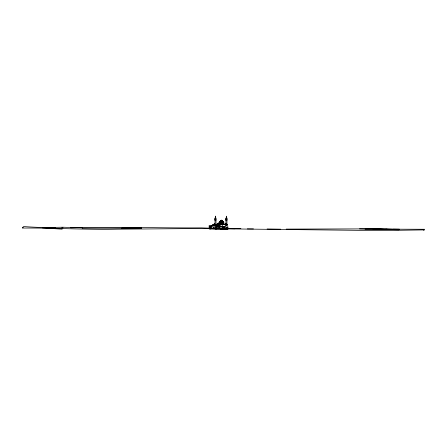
<?xml version="1.0" encoding="UTF-8"?>
<svg xmlns="http://www.w3.org/2000/svg" width="447" height="447" viewBox="0 0 447 447"><rect width="100%" height="100%" fill="white"/><g stroke="black" fill="none" stroke-linecap="round" stroke-linejoin="round"><path stroke-width="0.67" d="M212.8 225.5L213.672 224.422A2.989 2.431 90 0 1 214.392 224.182A2.989 2.973 -90 0 1 215.275 224.422C219.293 226.288 209.492 226.288 213.51 224.422A2.989 2.95 -90 0 1 214.392 224.182A2.989 2.95 -90 0 1 215.27 224.422L216.499 225.59M216.119 225.5L216.694 225.5M214.18 225.59L214.303 224.422A2.989 0.296 -90 0 1 214.392 224.182L214.376 223.897M218.052 224.925L218.186 224.187A1.117 1.112 -90 0 1 218.728 224.31L219.326 224.925L216.136 224.925A0.821 0.637 -90 0 0 215.722 224.679L215.739 224.685A0.821 0.749 -90 0 1 216.27 224.919A1.045 0.849 -90 0 1 216.309 225.048A1.045 0.805 -90 0 0 216.192 224.914L216.734 224.305A1.117 1.101 -90 0 1 217.292 224.182L217.315 224.187A1.117 1.101 -90 0 1 217.851 224.31C218.443 224.763 218.158 223.796 218.359 224.925M226.087 224.925L226.216 223.925M221.248 222.159L221.5 220.924A2.553 2.542 -90 0 1 223.763 222.159L219.175 222.159L219.047 223.142L219.198 222.159A2.553 2.542 -90 0 1 221.477 220.924L221.567 221.047M221.131 222.159L220.796 222.159A2.553 0.9 -90 0 1 221.796 221.047M217.326 224.925C217.549 223.779 216.773 225.495 217.303 224.187A1.117 1.017 -90 0 1 217.806 224.31L217.84 224.305A1.117 0.71 -90 0 1 218.17 224.182L218.181 224.187A1.117 1.017 -90 0 1 218.684 224.31L219.315 224.925M219.684 222.159L219.572 223.142L219.611 222.382M220.019 222.159L219.449 222.159M216.393 225.5L216.583 225.5M217.75 223.925L217.488 224.925M225.053 224.925L227.355 224.925L226.763 224.305A1.117 1.112 -90 0 0 226.199 224.182L226.294 224.606L225.886 224.305A1.117 1.045 -90 0 0 225.327 224.182C224.852 224.584 226.668 224.198 225.841 224.305A1.117 0.905 -90 0 0 225.327 224.182L225.344 224.187A1.117 1.112 -90 0 1 225.886 224.31A1.117 0.71 -90 0 1 226.556 224.31L226.88 224.925M218.013 224.606L218.17 224.187A1.117 0.866 -90 0 1 218.605 224.31L219.114 224.925L218.527 224.305A1.117 0.71 -90 0 0 218.17 224.182A1.117 1.101 -90 0 0 217.611 224.31L217.058 224.925L217.644 224.305A1.117 1.045 -90 0 1 218.17 224.182L218.203 224.198A1.117 0.648 90 0 1 218.494 224.31L218.846 224.925M226.048 224.606L226.21 224.187A1.117 1.045 -90 0 1 226.724 224.31L227.35 224.925M215.677 224.807L215.705 224.69A0.838 0.782 -90 0 1 216.287 224.919A1.045 1.039 -90 0 1 216.437 225.048M212.928 225.433L209.162 225.506L209.162 228.853L212.342 228.853M216.488 225.333L215.225 224.422A2.989 2.794 -90 0 0 214.392 224.182A2.989 2.313 -90 0 0 213.705 224.422L212.906 225.5M213.638 225.59L214.079 224.422A2.989 1.056 -90 0 1 214.392 224.182A2.989 2.721 90 0 1 215.203 224.422L216.124 225.59M217.756 224.925L217.968 224.305A1.117 0.458 -90 0 1 218.399 224.31L218.678 224.606L218.253 224.305A1.117 1.017 -90 0 0 217.739 224.182L217.773 224.198A1.117 0.391 -90 0 1 217.935 224.31L218.075 224.606L217.935 224.305A1.117 0.458 90 0 1 218.359 224.31L218.622 224.606L218.265 224.305A1.117 1.101 -90 0 0 217.739 224.182L217.795 224.221A1.117 0.391 -90 0 0 217.538 224.31L217.27 224.925M225.791 224.925L226.003 224.305A1.117 0.391 -90 0 1 226.4 224.31L226.679 224.925M225.785 223.925L225.523 224.925M212.392 225.59L212.202 225.366L212.526 225.5M212.794 225.322L212.917 225.383M218.063 224.606L217.728 224.305A1.117 0.866 -90 0 0 217.292 224.182L217.141 224.606L217.382 224.305A1.117 0.71 -90 0 1 217.739 224.182L217.773 224.221A1.117 0.458 90 0 0 217.505 224.31L217.236 224.606M225.299 224.925L225.439 224.305A1.117 0.648 -90 0 1 225.769 224.182L225.864 224.606L225.651 224.305A1.117 0.71 -90 0 0 225.327 224.182A1.117 1.101 -90 0 0 224.768 224.31L224.567 224.439M226.389 224.925L226.221 224.187A1.117 0.866 -90 0 0 225.763 224.31C225.221 224.601 226.83 224.483 225.679 224.305A1.117 1.045 -90 0 1 226.199 224.182A1.117 0.905 -90 0 1 226.657 224.31L227.143 224.925L226.635 224.305M212.196 225.5L213.56 224.422A2.989 2.721 -90 0 1 214.392 224.182A2.989 2.431 -90 0 1 215.113 224.422L215.84 225.064L215.711 224.5M214.186 224.64L214.247 224.422A2.989 0.486 90 0 1 214.392 224.182A2.989 2.313 90 0 1 215.08 224.422L215.767 225.064M213.621 227.255L213.577 227.674A1.179 0.38 -90 0 0 213.403 227.875L213.37 227.936M217.739 224.182A1.117 1.045 -90 0 0 217.214 224.31L216.884 224.925L217.281 224.305A1.117 0.905 -90 0 1 217.739 224.182A1.117 1.101 -90 0 0 217.181 224.31L216.583 224.925L217.097 224.305A1.117 0.391 -90 0 1 217.292 224.182A1.117 0.71 -90 0 1 217.65 224.31L217.734 224.305A1.117 0.905 -90 0 1 218.17 224.182L218.203 224.221M217.695 224.26L217.717 224.198A1.117 0.866 -90 0 1 218.175 224.31L218.65 224.925M225.724 224.26L225.769 224.187A1.117 1.112 -90 0 1 226.327 224.31L226.713 224.606L226.327 224.305A1.117 1.045 -90 0 0 225.769 224.182A1.117 1.101 -90 0 0 225.215 224.31L224.83 224.606L225.254 224.305A1.117 1.045 -90 0 1 225.769 224.182A1.117 0.905 -90 0 1 226.227 224.31L226.54 224.606M226.154 224.26L226.232 224.221A1.117 1.101 -90 0 0 225.646 224.31L225.26 224.606L225.349 224.198A1.117 1.045 -90 0 0 224.802 224.31L224.891 224.305A1.117 0.866 -90 0 1 225.327 224.182A1.117 0.458 -90 0 1 225.556 224.31L225.718 224.606M213.146 225.59L213.873 224.422A2.989 1.743 -90 0 1 214.392 224.182A2.989 1.894 -90 0 1 214.957 224.422L215.745 225.59M216.616 224.925L216.968 224.305A1.117 0.71 -90 0 1 217.292 224.182L217.404 224.366M225.389 224.366L225.925 224.606L225.534 224.366A1.117 0.391 -90 0 0 225.159 224.31L224.886 224.606L225.333 224.305A1.117 0.866 -90 0 1 225.769 224.182A1.117 0.71 -90 0 1 226.126 224.31L226.372 224.606M225.143 224.925L225.539 224.305M216.795 224.925L217.063 224.305A1.117 0.458 90 0 1 217.292 224.182A1.117 0.648 90 0 1 217.622 224.31C218.192 224.55 217.074 224.595 217.315 224.198A1.117 0.391 -90 0 1 217.493 224.31L217.683 224.606M217.778 224.606C217.756 223.964 218.454 224.919 217.823 224.305M225.808 224.606L225.97 224.305L226.21 224.606M212.37 225.344L212.096 225.478L212.515 225.478M217.225 224.925L217.711 224.305M212.252 225.383L212.185 225.4M218.337 224.606L218.097 224.305A1.117 0.71 -90 0 0 217.739 224.182L217.583 224.606L218.181 224.606M212.448 225.59L213.582 224.422A2.989 2.794 90 0 1 214.392 224.182A2.989 1.743 90 0 1 214.912 224.422L215.141 224.64M213.565 227.696L213.577 227.674A1.179 0.52 -90 0 0 213.314 227.875L213.197 227.97M217.08 224.925L217.655 224.305L217.438 224.606M216.147 224.925L216.834 224.305A1.117 0.905 -90 0 1 217.292 224.182A1.117 1.045 -90 0 0 216.767 224.31L216.208 224.925L216.935 224.305M213.264 225.064L213.465 224.768M212.386 225.383L213.515 224.422A2.989 2.973 -90 0 1 214.392 224.182A2.989 1.229 -90 0 1 214.756 224.422L215.27 225.59M213.862 224.64L214.024 224.422A2.989 1.229 90 0 1 214.392 224.182A2.989 1.056 90 0 1 214.705 224.422L214.845 224.64M217.465 224.366L217.806 224.366M225.037 224.606L225.31 224.305M216.968 224.606L217.303 224.305M224.997 224.305L224.774 224.606L224.97 224.305A1.117 0.648 -90 0 1 225.327 224.182L225.349 224.198M225.338 224.606L225.595 224.366A1.117 0.391 -90 0 1 225.97 224.31M225.813 224.366L226.059 224.606M213.577 224.64L213.828 224.422A2.989 1.894 90 0 1 214.392 224.182A2.989 0.486 -90 0 1 214.538 224.422L214.739 225.59M216.778 224.366L216.393 224.925L216.75 224.366M217.13 224.366L216.65 224.925L217.208 224.305M222.355 224.36L222.26 223.807A1.911 0.307 -90 0 0 222.07 223.433L221.88 224.059A2.252 0.285 -90 0 0 221.841 224.528M43.052 227.545L62.837 227.216L82.622 227.869M122.059 228.199L141.71 227.869L121.925 228.199M286.197 229.093L379.537 228.853L399.322 229.182M365.076 229.093L379.537 228.853M215.527 216.588L215.527 216.18M226.45 216.588L226.405 216.18L226.484 216.588M215.918 218.058L215.052 218.058L214.996 224.495M214.873 219.695L216.097 219.695M225.83 219.695L227.059 219.695M215.052 220.349L215.918 220.349L215.84 218.058L215.761 220.349M222.74 222.382L222.433 222.159A2.553 1.056 -90 0 0 221.477 220.924L221.444 220.226M218.644 223.142L224.299 223.142M218.075 224.243L218.259 223.925L218.153 224.243M225.417 224.243L225.31 223.925M215.661 224.5L215.683 224.707A0.838 0.531 -90 0 1 216.102 224.919A1.045 0.659 -90 0 1 216.18 225.048A1.045 0.609 -90 0 0 216.074 224.914A0.838 0.486 -90 0 0 215.689 224.679A0.838 0.296 -90 0 1 215.935 224.919A1.045 0.43 -90 0 1 216.018 225.048L215.761 224.768M216.912 225.187L218.846 225.187M225.908 225.187L226.88 225.187M220.891 225.802L218.421 225.802L218.421 228.898M212.09 226.014L215.61 226.014M216.236 226.014L216.683 226.014M212.174 226.216L210.062 226.216L210.062 228.864M218.186 226.277L215.761 226.277L215.761 228.875M221.896 226.456L223.589 226.456M218.421 226.629L216.611 226.629L216.611 228.898M23.261 227.216L23.535 226.562A598.086 598.075 -87.6 0 0 55.596 227.825M213.459 227.696L213.845 227.696M212.599 227.97L214.711 227.97M210.666 228.043L211.325 228.043L211.325 228.858M82.22 228.199L141.576 228.199M212.99 228.434L214.314 228.434M227.942 228.529L240.905 228.529M213.051 228.629L214.314 228.78M212.694 228.819L227.707 228.791M212.47 228.892L226.121 228.853L226.121 228.037L225.461 228.037L225.461 228.853M215.923 228.953L221.846 228.942M221.969 229.02L226.35 228.942M220.572 229.037L223.232 229.037M223.623 229.032L227.942 229.121M226.137 229.127L227.948 229.127L227.948 226.858M373.172 229.182L379.274 229.182L359.489 228.853M385.767 229.182L387.124 229.182M393.315 229.182L424.65 229.272L423.829 230.49L423.605 229.926L378.514 230.563L220.22 228.786M267.094 228.953L280.738 229.182M216.119 228.786L200.435 228.529L117.187 229.182C85.561 229.875 53.975 227.741 22.35 228.065L22.59 227.545A1901.801 10.247 90 0 1 22.858 227.216A1901.806 10.247 -90 0 0 22.993 227.545M121.657 228.199L141.442 228.529M379.402 228.853L399.193 229.507M379.145 229.182L398.931 229.836M42.376 227.869L62.167 229.182M214.113 227.97L214.029 227.925A1.179 0.52 -90 0 0 213.744 227.702L213.739 227.696A1.179 0.38 -90 0 1 213.901 227.875L213.945 227.942M226.758 224.305L227.288 224.925L226.713 224.305M218.723 224.305L219.259 224.925L218.684 224.305M218.175 224.305L218.561 224.606M226.433 224.366L226.657 224.606L226.204 224.305M226.042 224.366L226.26 224.606L226.098 224.305M218.013 224.366L218.225 224.606L218.063 224.305A1.117 0.648 90 0 0 217.739 224.182M218.253 224.366L218.404 224.366M226.528 224.305L226.752 224.606M215.247 224.768L215.432 225.064M216.136 225.232L216.337 225.59M214.521 224.64L214.482 224.422A2.989 0.296 90 0 0 214.392 224.182M223.64 222.159L223.779 223.142L223.64 222.159A2.553 2.391 -90 0 0 221.477 220.924A2.553 1.056 -90 0 0 221.109 221.047M222.327 224.204L222.394 226.411M222.941 222.159L223.036 223.142L222.947 222.159A2.553 1.62 -90 0 0 221.477 220.924A2.553 1.62 -90 0 0 220.399 221.477M221.857 222.159L221.885 223.142L221.852 222.159A2.553 0.413 -90 0 0 221.366 221.047M227.406 226.635L227.406 229.043M226.931 220.349L226.931 225.187M226.797 218.058L226.797 220.349M226.718 218.058L226.718 220.349M226.663 227.97L226.663 228.853M226.623 218.058L226.623 220.349M226.517 218.058L226.517 220.349M226.372 218.058L226.4 220.349M226.266 218.058L226.288 220.349M226.165 218.058L226.188 220.349M226.087 218.058L226.109 220.349M225.953 220.349L225.953 224.377M225.97 228.853L225.97 226.383L224.003 226.383L224.003 228.853M225.752 228.037L225.752 228.853M224.55 226.383L224.55 228.853M224.115 228.875L224.115 227.02L222.388 227.02L222.388 228.875M223.243 227.02L223.243 228.875M222.455 226.456L222.455 228.875M222.053 228.875L222.053 226.277L219.628 226.277L219.628 228.875M221.511 220.226L221.511 220.947M220.835 226.277L220.835 228.875M219.103 225.802L219.103 228.898M218.186 223.925L218.186 224.243M217.309 223.925L217.281 224.243M217.113 226.629L217.113 228.898M216.963 226.277L216.963 228.875M216.812 227.97L216.812 228.853M216.057 228.853L216.057 228.037L214.962 228.037L214.962 228.853M215.974 220.349L215.974 225.053A1.045 0.369 -90 0 0 215.935 224.914M215.666 218.058L215.666 220.349M215.694 228.037L215.694 228.853M215.555 218.058L215.555 220.349M215.622 228.037L215.622 228.853M215.482 216.18L215.493 216.588M215.443 218.058L215.443 220.349M215.404 228.037L215.404 228.853M215.331 218.058L215.331 220.349M215.208 218.058L215.23 220.349M215.258 228.037L215.258 228.853M215.085 218.058L215.13 220.349M211.856 228.512L211.772 228.115L211.604 228.512M211.71 226.014L211.71 228.853M210.956 228.043L210.956 228.858M210.649 226.216L210.666 228.858M210.554 228.858L210.554 228.043L209.894 228.043L209.894 228.858M210.246 228.043L210.246 228.858M210.191 228.043L210.191 228.858M209.788 226.601L209.788 228.858M209.375 226.467L209.375 228.853M70.609 227.825A598.086 598.075 -87.6 0 0 82.891 227.545C122.461 226.892 162.026 228.121 201.603 227.869A1195.552 1195.535 -85.2 0 0 209.101 228.16M63.105 227.869A598.086 598.075 -87.6 0 1 61.736 227.869M253.449 228.892A1195.552 1195.535 -85.2 0 1 247.308 228.886M235.027 228.786A1195.552 1195.535 -85.2 0 1 227.523 228.663M220.779 221.477A2.553 1.056 -90 0 1 221.019 221.131M219.326 222.159A2.553 2.391 -90 0 1 221.477 220.924A2.553 1.492 -90 0 1 222.466 221.477M219.611 222.159A2.553 2.079 -90 0 1 221.477 220.924A2.553 1.978 -90 0 1 223.154 221.969M220.103 221.969A2.553 1.62 -90 0 1 220.192 221.79M220.136 222.159A2.553 1.492 -90 0 1 221.477 220.924A2.553 2.079 -90 0 1 223.344 222.159M219.7 222.159A2.553 1.978 -90 0 1 221.477 220.924M221.941 221.226A2.553 0.9 -90 0 1 222.075 221.477M221.326 224.539A2.084 0.827 -90 0 1 222.07 223.416A2.274 2.246 -90 0 0 220.053 224.528L224.087 224.528A2.274 2.246 -90 0 0 222.064 223.433L222.047 223.433A2.213 2.101 -90 0 1 223.953 224.534M220.203 224.528A2.257 2.079 -90 0 1 222.07 223.433A2.146 1.341 -90 0 0 220.863 224.534M220.477 224.534A2.213 1.771 -90 0 1 222.07 223.427M223.321 224.539A2.084 1.397 -90 0 0 222.064 223.416A1.911 0.307 90 0 1 222.26 223.807M223.69 224.534A2.146 1.81 -90 0 0 222.064 223.422A1.933 0.844 90 0 1 222.595 223.807L222.723 224.059A2.252 0.983 -90 0 1 222.874 224.528M220.656 222.159L220.606 223.142L220.662 222.159M226.88 218.058L226.009 218.058L226.048 220.349L226.88 220.349L226.852 218.058M221.69 220.226L221.265 220.226L221.265 220.947L221.69 220.947L221.69 220.226M214.482 223.897L214.292 224.215L214.482 223.897M217.387 223.925L217.203 224.243L217.387 223.925M217.829 223.925L217.644 224.243L217.829 223.925M225.864 223.925L225.679 224.243L225.864 223.925M226.294 223.925L226.109 224.243L226.294 223.925M213.716 227.255L213.588 227.551L213.716 227.255M227.037 227.97L226.249 227.97L226.249 228.853L227.037 228.853L227.037 227.97M226.378 224.366L226.394 224.366"/></g></svg>
